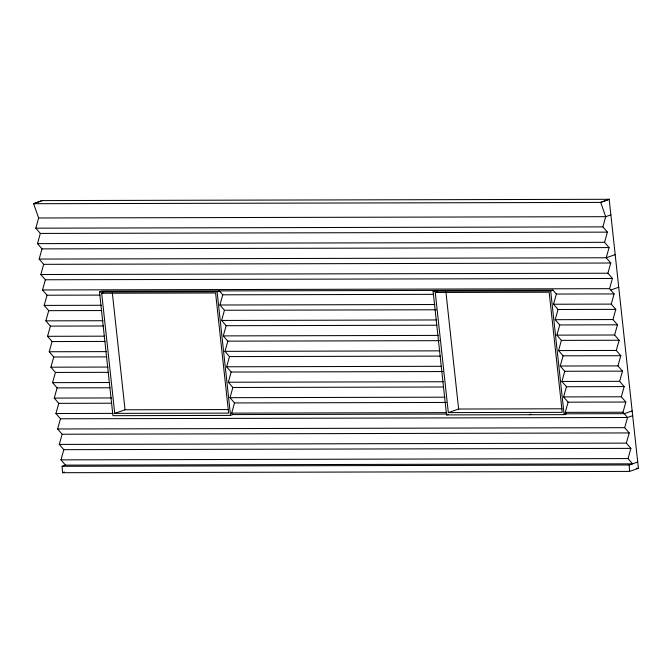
<?xml version="1.0" encoding="UTF-8"?>
<svg xmlns="http://www.w3.org/2000/svg" width="672" height="672" viewBox="0 0 672 672"><rect width="100%" height="100%" fill="white"/><g stroke="black" fill="none" stroke-linecap="round" stroke-linejoin="round"><path stroke-width="1.01" d="M35.801 228.178L38.648 217.988L33.6 203.717L42.109 200.592L609.176 199.29L638.4 468.334L629.563 471.408L62.496 472.71L62.126 466.292L65.495 465.125L632.562 463.823L628.034 458.564L60.967 459.866L63.815 449.677L59.287 444.419L62.143 434.23L57.616 428.98L60.463 418.79L55.936 413.532L58.783 403.343L54.256 398.084L57.103 387.895L52.576 382.637L55.432 372.448L50.904 367.189L53.752 357L49.224 351.75L52.072 341.561L47.544 336.302L50.392 326.113L45.864 320.855L48.72 310.666L44.192 305.407L47.04 295.218L42.512 289.968L45.36 279.77L40.832 274.52L43.68 264.331L39.152 259.073L42.008 248.884L37.481 243.625L40.328 233.436L35.801 228.178L602.868 226.876L607.396 232.134L604.548 242.323L609.076 247.582L606.22 257.771L610.747 263.029L607.9 273.218L612.427 278.477L609.58 288.666L614.107 293.916L611.26 304.105L615.787 309.364L612.931 319.553L617.459 324.811L614.611 335L619.139 340.259L616.291 350.448L620.819 355.698L617.971 365.887L622.499 371.146L619.643 381.335L624.17 386.593L621.323 396.782L625.85 402.041L623.003 412.23L627.53 417.488L624.683 427.678L629.21 432.928L626.354 443.117L630.882 448.375L628.034 458.564M436.262 309.775L224.456 310.262L219.929 305.004L222.785 294.815L219.416 290.909L217.098 291.715L99.506 291.984L112.946 415.674L230.53 415.405L232.924 414.574L446.83 414.078M436.892 325.223L226.136 325.71L221.609 320.452L224.456 310.262M439.622 340.67L227.816 341.158L223.289 335.899L226.136 325.71M440.252 356.118L229.496 356.597L224.969 351.347L227.816 341.158M442.974 371.557L231.168 372.044L226.64 366.786L229.496 356.597M443.604 387.005L232.848 387.492L228.32 382.234L231.168 372.044M446.334 402.452L234.528 402.94L230 397.681L232.848 387.492M232.924 414.574L231.68 413.129L234.528 402.94M615.787 309.364L558.046 309.498L553.518 304.24L556.366 294.05L553.006 290.144L101.825 291.178L99.506 291.984M617.459 324.811L559.726 324.946L555.198 319.687L558.046 309.498M619.139 340.259L561.406 340.385L556.878 335.135L559.726 324.946M620.819 355.698L563.086 355.832L558.558 350.574L561.406 340.385M622.499 371.146L564.757 371.28L560.23 366.022L563.086 355.832M602.868 226.876L605.716 216.686L600.667 202.415L33.6 203.717L42.109 200.592M624.17 386.593L566.437 386.728L561.91 381.469L564.757 371.28M625.85 402.041L568.117 402.175L563.59 396.917L566.437 386.728M435.414 290.413L433.096 291.22L446.536 414.91L564.119 414.641L566.513 413.809L565.27 412.364L568.117 402.175M101.682 293.244L215.586 292.984L228.631 413.112L114.736 413.372L101.682 293.244L103.555 292.589M610.865 214.897L605.716 216.686L38.648 217.988M435.271 292.48L549.167 292.211L562.22 412.348L448.325 412.608L435.271 292.48L437.144 291.824M114.736 413.372L125.042 409.794L228.488 409.559M615.191 254.654L606.22 257.771L39.152 259.073M433.096 291.22L550.687 290.951L553.006 290.144M62.496 472.71L64.462 472.021M610.739 290.01L618.727 287.238M448.325 412.608L458.632 409.03L562.078 408.794M446.536 414.91L448.123 414.355M529.402 414.716L530.998 414.162M632.167 410.928L624.246 413.675L564.472 413.809M632.68 415.691L627.53 417.488L60.463 418.79M62.126 466.292L629.194 464.99L637.711 462.034M40.328 233.436L607.396 232.134M37.481 243.625L604.548 242.323M42.008 248.884L609.076 247.582M43.68 264.331L610.747 263.029M40.832 274.52L607.9 273.218M612.427 278.477L45.36 279.77L45.41 280.207M42.512 289.968L609.58 288.666M47.04 295.218L100.002 295.1M222.785 294.815L433.541 294.336M556.366 294.05L614.107 293.916M44.192 305.407L101.304 305.281M219.929 305.004L434.885 304.517M553.518 304.24L611.26 304.105M48.72 310.666L101.682 310.548M45.864 320.855L102.984 320.72M221.609 320.452L436.565 319.956M555.198 319.687L612.931 319.553M50.392 326.113L103.354 325.987M47.544 336.302L104.664 336.168M223.289 335.899L438.236 335.404M556.878 335.135L614.611 335M52.072 341.561L105.034 341.435M49.224 351.75L106.336 351.616M224.969 351.347L439.916 350.851M558.558 350.574L616.291 350.448M53.752 357L106.714 356.882M50.904 367.189L108.016 367.063M226.64 366.786L441.596 366.299M560.23 366.022L617.971 365.887M55.432 372.448L108.394 372.33M52.576 382.637L109.696 382.511M228.32 382.234L443.276 381.738M561.91 381.469L619.643 381.335M57.103 387.895L110.065 387.769M54.256 398.084L111.376 397.95M230 397.681L444.948 397.186M563.59 396.917L621.323 396.782M58.783 403.343L111.745 403.217M55.936 413.532L113.047 413.398M231.68 413.129L446.628 412.633M565.27 412.364L623.003 412.23M57.616 428.98L624.683 427.678M62.143 434.23L629.21 432.928M59.287 444.419L626.354 443.117M63.815 449.677L630.882 448.375M636.3 468.342L638.4 468.334M60.967 459.866L65.495 465.125M550.687 290.951L564.119 414.641M445.914 292.001L458.632 409.03M217.098 291.715L230.53 415.405M112.325 292.765L125.042 409.794M629.194 464.99L629.563 471.408M609.176 199.29L600.667 202.415L609.176 199.29"/></g></svg>
